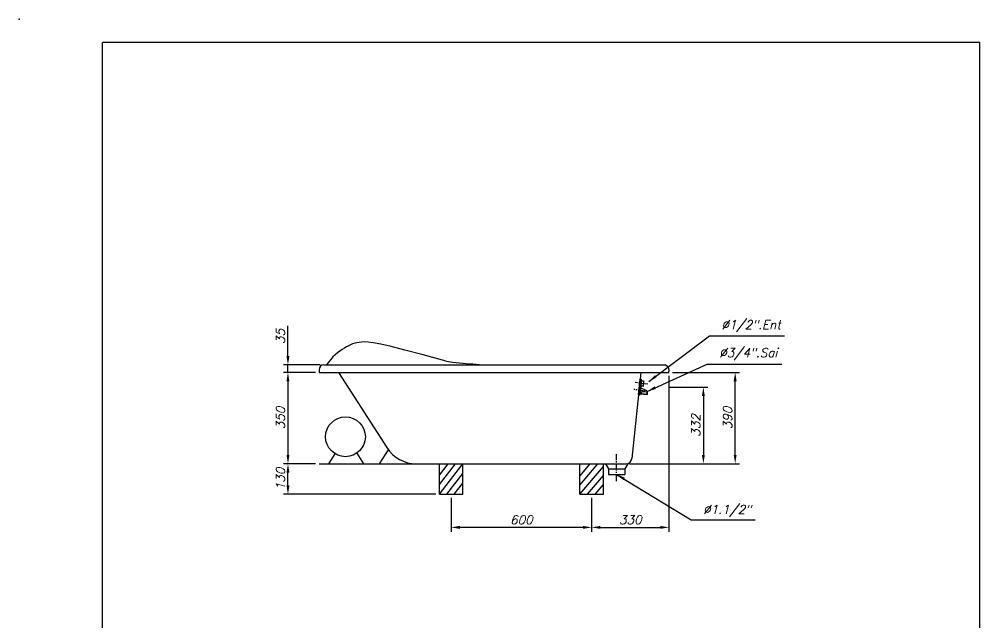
# Model space of a CAD drawing. Extents: x 336 to 4536, y -9214 to -3274.
# Drawn here: x 336 to 4436, y -5849 to -3274 of the extents above; entities that cross this region are included whole.
import ezdxf

# ---------------------------------------------------------------- set-up
doc = ezdxf.new("R2010")
doc.units = 0
doc.header["$LTSCALE"] = 40
doc.header["$MEASUREMENT"] = 0
doc.linetypes.add('CENTER2', pattern=[1.125, 0.75, -0.125, 0.125, -0.125])
doc.linetypes.add('DASHED', pattern=[0.75, 0.5, -0.25])
doc.layers.get('DEFPOINTS').update_dxf_attribs({"linetype": 'CONTINUOUS'})
for name, color, linetype in [('CENTRO', 1, 'CENTER2'), ('ESTREITA', 1, 'CONTINUOUS'), ('FINA', 7, 'CONTINUOUS'), ('LARGA', 7, 'CONTINUOUS'), ('RAHMEN07', 5, 'CONTINUOUS'), ('TRACEJADA', 3, 'DASHED')]:
    doc.layers.add(name, color=color, linetype=linetype)
doc.styles.add('FABIO', font='romans.shx', dxfattribs={"oblique": 15})
doc.dimstyles.new('FABIO_AGUIAR', dxfattribs={"dimscale": 15, "dimtxt": 2.5, "dimasz": 2.5, "dimexe": 1.25, "dimexo": 1, "dimgap": 0.9, "dimtad": 1, "dimtxsty": 'FABIO', "dimcen": 2.5, "dimclrt": 3, "dimazin": 3, "dimtfac": 1, "dimtmove": 0, "dimatfit": 3, "dimtolj": 1, "dimtzin": 0})

# ---------------------------------------------------------------- blocks, each defined once
blk = doc.blocks.new('*D9')
at = {"layer": 'DEFPOINTS', "color": 0}
for p in [(1483.4, -5170.3), (1616, -5170.3), (2129.7, -5300.3)]:
    blk.add_point(p, dxfattribs=at)
at = {"layer": 'ESTREITA', "color": 0}
for p, q in [((1601, -5170.3), (1464.7, -5170.3)), ((1483.4, -5262.8), (1483.4, -5207.8)), ((2114.7, -5300.3), (1464.7, -5300.3))]:
    blk.add_line(p, q, dxfattribs=at)
for points in [[(1477.2, -5207.8), (1489.7, -5207.8), (1483.4, -5170.3)], [(1477.2, -5262.8), (1489.7, -5262.8), (1483.4, -5300.3)]]:
    blk.add_solid(points, dxfattribs=at)
at = {"layer": 'ESTREITA', "color": 3, "insert": (1451.2, -5235.3), "char_height": 37.5, "attachment_point": 5, "rotation": 90, "style": 'FABIO'}
blk.add_mtext('\\A1;130', dxfattribs=at)
blk = doc.blocks.new('*D11')
at = {"layer": 'DEFPOINTS', "color": 0}
for p in [(1616, -4780.3), (1483.4, -5170.3), (1616, -5170.3)]:
    blk.add_point(p, dxfattribs=at)
at = {"layer": 'ESTREITA', "color": 0}
for p, q in [((1601, -4780.3), (1464.7, -4780.3)), ((1483.4, -4817.8), (1483.4, -5132.8)), ((1601, -5170.3), (1464.7, -5170.3))]:
    blk.add_line(p, q, dxfattribs=at)
for points in [[(1477.2, -4817.8), (1489.7, -4817.8), (1483.4, -4780.3)], [(1477.2, -5132.8), (1489.7, -5132.8), (1483.4, -5170.3)]]:
    blk.add_solid(points, dxfattribs=at)
at = {"layer": 'ESTREITA', "color": 3, "insert": (1451.2, -4975.3), "char_height": 37.5, "attachment_point": 5, "rotation": 90, "style": 'FABIO'}
blk.add_mtext('\\A1;350', dxfattribs=at)
blk = doc.blocks.new('*D10')
at = {"layer": 'DEFPOINTS', "color": 0}
for p in [(1483.4, -4748.5), (1636, -4748.5), (1616, -4780.3)]:
    blk.add_point(p, dxfattribs=at)
at = {"layer": 'ESTREITA', "color": 0}
for p, q in [((1483.4, -4711), (1483.4, -4581.2)), ((1621, -4748.5), (1464.7, -4748.5)), ((1483.4, -4780.3), (1483.4, -4748.5)), ((1601, -4780.3), (1464.7, -4780.3)), ((1483.4, -4817.8), (1483.4, -4855.3))]:
    blk.add_line(p, q, dxfattribs=at)
for points in [[(1477.2, -4711), (1489.7, -4711), (1483.4, -4748.5)], [(1477.2, -4817.8), (1489.7, -4817.8), (1483.4, -4780.3)]]:
    blk.add_solid(points, dxfattribs=at)
at = {"layer": 'ESTREITA', "color": 3, "insert": (1451.2, -4627.4), "char_height": 37.5, "attachment_point": 5, "rotation": 90, "style": 'FABIO'}
blk.add_mtext('\\A1;35', dxfattribs=at)
blk = doc.blocks.new('*D8')
at = {"layer": 'DEFPOINTS', "color": 0}
for p in [(2179.7, -5300.3), (2779.7, -5300.3), (2179.7, -5441.6)]:
    blk.add_point(p, dxfattribs=at)
at = {"layer": 'ESTREITA', "color": 0}
for p, q in [((2179.7, -5315.3), (2179.7, -5460.4)), ((2779.7, -5315.3), (2779.7, -5460.4)), ((2742.2, -5441.6), (2217.2, -5441.6))]:
    blk.add_line(p, q, dxfattribs=at)
for points in [[(2217.2, -5435.4), (2217.2, -5447.9), (2179.7, -5441.6)], [(2742.2, -5435.4), (2742.2, -5447.9), (2779.7, -5441.6)]]:
    blk.add_solid(points, dxfattribs=at)
at = {"layer": 'ESTREITA', "color": 3, "insert": (2479.7, -5409.4), "char_height": 37.5, "attachment_point": 5, "style": 'FABIO'}
blk.add_mtext('\\A1;600', dxfattribs=at)
blk = doc.blocks.new('*D7')
at = {"layer": 'DEFPOINTS', "color": 0}
for p in [(3109.7, -4780.3), (2779.7, -5300.3), (3109.7, -5441.6)]:
    blk.add_point(p, dxfattribs=at)
at = {"layer": 'ESTREITA', "color": 0}
for p, q in [((3109.7, -4795.3), (3109.7, -5460.4)), ((2779.7, -5315.3), (2779.7, -5460.4)), ((2817.2, -5441.6), (3072.2, -5441.6))]:
    blk.add_line(p, q, dxfattribs=at)
for points in [[(2817.2, -5435.4), (2817.2, -5447.9), (2779.7, -5441.6)], [(3072.2, -5435.4), (3072.2, -5447.9), (3109.7, -5441.6)]]:
    blk.add_solid(points, dxfattribs=at)
at = {"layer": 'ESTREITA', "color": 3, "insert": (2944.7, -5409.4), "char_height": 37.5, "attachment_point": 5, "style": 'FABIO'}
blk.add_mtext('\\A1;330', dxfattribs=at)
blk = doc.blocks.new('*D6')
at = {"layer": 'DEFPOINTS', "color": 0}
for p in [(3097.6, -4843.3), (2926.8, -5170.3), (3256.6, -5170.3)]:
    blk.add_point(p, dxfattribs=at)
at = {"layer": 'ESTREITA', "color": 0}
for p, q in [((3112.6, -4843.3), (3275.3, -4843.3)), ((3256.6, -4880.8), (3256.6, -5132.8)), ((2941.8, -5170.3), (3275.3, -5170.3))]:
    blk.add_line(p, q, dxfattribs=at)
for points in [[(3250.3, -4880.8), (3262.8, -4880.8), (3256.6, -4843.3)], [(3250.3, -5132.8), (3262.8, -5132.8), (3256.6, -5170.3)]]:
    blk.add_solid(points, dxfattribs=at)
at = {"layer": 'ESTREITA', "color": 3, "insert": (3224.3, -5006.8), "char_height": 37.5, "attachment_point": 5, "rotation": 90, "style": 'FABIO'}
blk.add_mtext('\\A1;332', dxfattribs=at)
blk = doc.blocks.new('*D14')
at = {"layer": 'DEFPOINTS', "color": 0}
for p in [(3109.7, -4780.3), (3392.2, -4780.3), (2926.8, -5170.3)]:
    blk.add_point(p, dxfattribs=at)
at = {"layer": 'ESTREITA', "color": 0}
for p, q in [((3124.7, -4780.3), (3411, -4780.3)), ((3392.2, -5132.8), (3392.2, -4817.8)), ((2941.8, -5170.3), (3411, -5170.3))]:
    blk.add_line(p, q, dxfattribs=at)
for points in [[(3386, -4817.8), (3398.5, -4817.8), (3392.2, -4780.3)], [(3386, -5132.8), (3398.5, -5132.8), (3392.2, -5170.3)]]:
    blk.add_solid(points, dxfattribs=at)
at = {"layer": 'ESTREITA', "color": 3, "insert": (3360, -4975.3), "char_height": 37.5, "attachment_point": 5, "rotation": 90, "style": 'FABIO'}
blk.add_mtext('\\A1;390', dxfattribs=at)

msp = doc.modelspace()

# ---------------------------------------------------------------- linework, layer by layer
at = {"layer": 'CENTRO'}
for p, q in [((3019.562, -4831.194), (2965.008, -4823.653)), ((3007.844, -4860.736), (2959.768, -4853.313)), ((2886.211, -5244.159), (2886.211, -5129.833))]:
    msp.add_line(p, q, dxfattribs=at)
at = {"layer": 'ESTREITA'}
for p, q in [((2991.566, -4815.833), (3001.511, -4816.879)), ((2999.107, -4839.753), (2989.162, -4838.707)), ((2129.672, -5300.26), (2229.672, -5170.26)), ((2129.672, -5259.257), (2198.131, -5170.26)), ((2129.672, -5218.254), (2166.59, -5170.26)), ((2729.672, -5261.373), (2806.142, -5170.26)), ((2729.672, -5222.485), (2773.504, -5170.26)), ((2729.672, -5300.26), (2829.672, -5181.113)), ((2161.212, -5300.26), (2229.672, -5211.263)), ((2762.31, -5300.26), (2829.672, -5220.001)), ((2192.753, -5300.26), (2229.672, -5252.266)), ((2794.948, -5300.26), (2829.672, -5258.888))]:
    msp.add_line(p, q, dxfattribs=at)
at = {"layer": 'FINA', "linetype": 'CONTINUOUS'}
msp.add_point((336.336, -3273.557), dxfattribs=at)
at = {"layer": 'LARGA'}
for p, q in [((1635.976, -4748.51), (3093.472, -4748.51)), ((1615.976, -4768.51), (1615.976, -4780.26)), ((1615.976, -4780.26), (3109.672, -4780.26)), ((1615.976, -4780.26), (2814.226, -4780.26)), ((1699.592, -4780.26), (1905.252, -5101.192)), ((2990.278, -4780.26), (2951.64, -5147.874)), ((2980.165, -4876.474), (2987.168, -4809.841)), ((2985.138, -4876.997), (2992.141, -4810.364)), ((2991.775, -4813.844), (2985.504, -4873.516)), ((2986.067, -4820.322), (2991.039, -4820.845)), ((2992.141, -4810.364), (2987.168, -4809.841)), ((2991.775, -4813.844), (2991.671, -4814.839)), ((2991.671, -4814.839), (3001.616, -4815.884)), ((3001.616, -4815.884), (2999.003, -4840.747)), ((2985.138, -4876.997), (2980.165, -4876.474)), ((2981.267, -4865.993), (2986.239, -4866.515)), ((2988.639, -4843.68), (2983.667, -4843.157)), ((2985.504, -4873.516), (2985.713, -4871.527)), ((2988.326, -4846.664), (2985.713, -4871.527)), ((2985.713, -4871.527), (3017.537, -4874.872)), ((3012.356, -4857.039), (2988.326, -4846.664)), ((2999.003, -4840.747), (2989.057, -4839.702)), ((3017.537, -4874.872), (2992.674, -4872.258)), ((3017.537, -4874.872), (3016.543, -4874.767)), ((3017.537, -4874.872), (3018.337, -4867.265)), ((1777.189, -5124.946), (1806.046, -5170.26)), ((1911.691, -5110.454), (1872.954, -5170.26)), ((1684.167, -5127.235), (1656.767, -5170.26)), ((1615.976, -5170.26), (2926.777, -5170.26)), ((2129.672, -5300.26), (2129.672, -5170.26)), ((2229.672, -5300.26), (2229.672, -5170.26)), ((2729.672, -5300.26), (2729.672, -5170.26)), ((2829.672, -5300.26), (2829.672, -5170.26)), ((2838.78, -5170.26), (2851.211, -5191.791)), ((2851.211, -5191.791), (2921.211, -5191.791)), ((2851.211, -5191.791), (2851.211, -5215.26)), ((2933.641, -5170.26), (2921.211, -5191.791)), ((2921.211, -5191.791), (2921.211, -5215.26)), ((2851.211, -5215.26), (2921.211, -5215.26)), ((2129.672, -5300.26), (2229.672, -5300.26)), ((2729.672, -5300.26), (2829.672, -5300.26))]:
    msp.add_line(p, q, dxfattribs=at)
msp.add_lwpolyline([(2159.39, -4732.494), (2060.59, -4705.413), (1982.869, -4684.91), (1923.342, -4670.113), (1879.124, -4660.147), (1847.33, -4654.137), (1825.076, -4651.209), (1809.477, -4650.49), (1797.648, -4651.105), (1787.156, -4652.331), (1777.382, -4654.048), (1768.156, -4656.287), (1759.312, -4659.079), (1750.679, -4662.455), (1742.091, -4666.445), (1733.379, -4671.082), (1724.375, -4676.395), (1714.961, -4682.419), (1705.225, -4689.199), (1695.302, -4696.785), (1685.331, -4705.226), (1675.448, -4714.57), (1665.791, -4724.866), (1656.497, -4736.163), (1647.703, -4748.51)], dxfattribs=at)
msp.add_circle((1728.927, -5054.976), 85, dxfattribs=at)
for centre, radius, start, end in [((1635.976, -4768.51), 20, 90, 180), ((2385.213, -3148.51), 1600, 261.886224, 270), ((3085.419, -4772.627), 25.425, 342.528352, 71.53573), ((3008.392, -4866.22), 10, 354, 66.645975), ((2031.546, -5020.26), 150, 212.652681, 270), ((2926.777, -5145.26), 25, 270, 354)]:
    msp.add_arc(centre, radius, start, end, dxfattribs=at)
at = {"layer": 'RAHMEN07'}
for p, q in [((692.336, -8113.557), (692.336, -3373.557)), ((4436.336, -3373.557), (692.336, -3373.557)), ((4436.336, -8113.557), (4436.336, -3373.557))]:
    msp.add_line(p, q, dxfattribs=at)
at = {"layer": 'TRACEJADA'}
for p, q in [((2991.73, -4862.104), (2990.685, -4872.049)), ((3016.594, -4864.717), (2991.73, -4862.104)), ((3015.548, -4874.663), (3016.594, -4864.717))]:
    msp.add_line(p, q, dxfattribs=at)

# ---------------------------------------------------------------- texts
at = {"layer": 'ESTREITA', "color": 3, "char_height": 37.5, "style": 'FABIO'}
for s, insert, attachment_point in [('%%C1/2".Ent', (3333.372, -4582.971), 4), ('%%c3/4".Sai', (3323.782, -4702.521), 4), ('%%C1.1/2"', (3255.084, -5396.129), 7)]:
    msp.add_mtext(s, dxfattribs=dict(at, insert=insert, attachment_point=attachment_point))

# ---------------------------------------------------------------- dimensions: what is measured, and where the dimension line sits
at = {"layer": 'ESTREITA'}
for base, p1, p2, text, picture, middle in [((1483.435, -4748.51), (1615.976, -4780.26), (1635.976, -4748.51), '35', '*D10', (1451.185, -4627.372)), ((1483.435, -5170.26), (1615.976, -4780.26), (1615.976, -5170.26), '350', '*D11', (1451.185, -4975.26)), ((3256.567, -5170.26), (3097.647, -4843.341), (2926.777, -5170.26), '332', '*D6', (3224.317, -5006.801))]:
    dim = msp.add_linear_dim(base=base, p1=p1, p2=p2, angle=90, text=text, dimstyle='FABIO_AGUIAR', dxfattribs=at)
    dim.commit()
    dim.dimension.update_dxf_attribs({"geometry": picture, "text_midpoint": middle})
for base, p2, picture, middle in [((3109.672, -5441.619), (3109.672, -4780.26), '*D7', (2944.672, -5409.369)), ((2179.672, -5441.619), (2179.672, -5300.26), '*D8', (2479.672, -5409.369))]:
    dim = msp.add_linear_dim(base=base, p1=(2779.672, -5300.26), p2=p2, dimstyle='FABIO_AGUIAR', dxfattribs=at)
    dim.commit()
    dim.dimension.update_dxf_attribs({"geometry": picture, "text_midpoint": middle})
for base, p1, p2, picture, middle in [((3392.224, -4780.26), (2926.777, -5170.26), (3109.672, -4780.26), '*D14', (3359.974, -4975.26)), ((1483.435, -5170.26), (2129.672, -5300.26), (1615.976, -5170.26), '*D9', (1451.185, -5235.26))]:
    dim = msp.add_linear_dim(base=base, p1=p1, p2=p2, angle=90, dimstyle='FABIO_AGUIAR', dxfattribs=at)
    dim.commit()
    dim.dimension.update_dxf_attribs({"geometry": picture, "text_midpoint": middle})

# ---------------------------------------------------------------- leaders
at = {"layer": 'ESTREITA', "annotation_type": 0, "has_hookline": 1, "hookline_direction": 0}
for points, text_width in [([(3023.35, -4819.292), (3282.372, -4625.043), (3319.872, -4625.043)], 269.84), ([(3017.023, -4861.171), (3272.782, -4744.592), (3310.282, -4744.592)], 267.354), ([(2886.211, -5215.26), (3204.084, -5409.629), (3241.584, -5409.629)], 222.839)]:
    msp.add_leader(points, dimstyle='FABIO_AGUIAR', override={"dimgap": 0.9, "dimtad": 1}, dxfattribs=dict(at, text_width=text_width))

doc.saveas('drawing.dxf')
